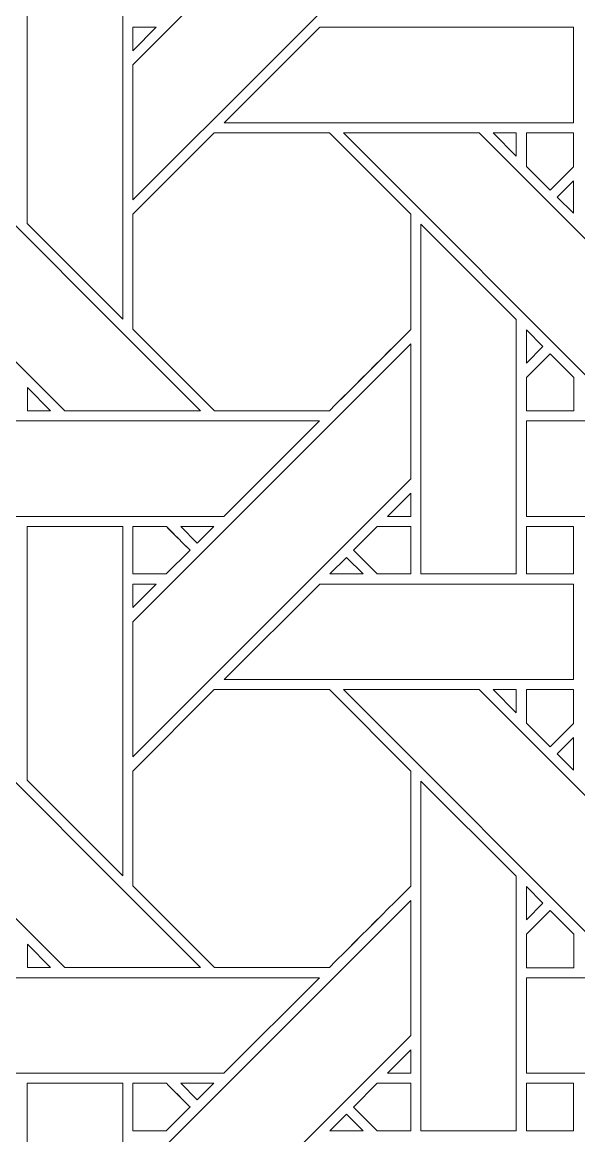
# Model space of a CAD drawing. Header units: inches. Extents: x 4.9 to 19.9, y 1.6 to 16.6.
# Drawn here: x 9.586 to 10.534, y 7.148 to 9.046 of the extents above; entities that cross this region are included whole.
import ezdxf

# ---------------------------------------------------------------- set-up
doc = ezdxf.new("R2010")
doc.units = ezdxf.units.IN
doc.header["$MEASUREMENT"] = 0
doc.layers.add('Design', color=7, linetype='Continuous', lineweight=0)

msp = doc.modelspace()

# ---------------------------------------------------------------- linework, layer by layer
at = {"layer": 'Design'}
for points, knots in [([(4.882854037814669, 16.59476386176223), (4.882854037814669, 16.59476386176223), (4.882854037814669, 1.594763861762152), (4.882854037814669, 1.594763861762152), (4.882854037814669, 1.594763861762152), (19.88285319010416, 1.594763861762152), (19.88285319010416, 1.594763861762152), (19.88285319010416, 1.594763861762152), (19.88285319010416, 16.59476386176223), (19.88285319010416, 16.59476386176223), (19.88285319010416, 16.59476386176223), (4.882854037814669, 16.59476386176223), (4.882854037814669, 16.59476386176223)], [0, 0, 0, 0, 1, 1, 1, 2, 2, 2, 3, 3, 3, 4, 4, 4, 4]), ([(5.683952837729848, 15.79366501657361), (5.683952837729848, 15.79366501657361), (5.683952837729848, 2.395862706950664), (5.683952837729848, 2.395862706950664), (5.683952837729848, 2.395862706950664), (19.08175439018904, 2.395862706950664), (19.08175439018904, 2.395862706950664), (19.08175439018904, 2.395862706950664), (19.08175439018904, 15.79366501657361), (19.08175439018904, 15.79366501657361), (19.08175439018904, 15.79366501657361), (5.683952837729848, 15.79366501657361), (5.683952837729848, 15.79366501657361)], [0, 0, 0, 0, 1, 1, 1, 2, 2, 2, 3, 3, 3, 4, 4, 4, 4]), ([(9.774209764268663, 8.973080952962238), (9.774209764268663, 8.973080952962238), (10.24787987603081, 9.446683247884113), (10.24787987603081, 9.446683247884113), (10.24787987603081, 9.446683247884113), (10.24787987603081, 9.21664089626736), (10.24787987603081, 9.21664089626736), (10.24787987603081, 9.21664089626736), (9.774209764268663, 8.742984347873264), (9.774209764268663, 8.742984347873264), (9.774209764268663, 8.742984347873264), (9.774209764268663, 8.973080952962238), (9.774209764268663, 8.973080952962238)], [0, 0, 0, 0, 1, 1, 1, 2, 2, 2, 3, 3, 3, 4, 4, 4, 4]), ([(9.757071601019964, 9.13519541422526), (9.757071601019964, 9.13519541422526), (9.757071601019964, 8.540072123209635), (9.757071601019964, 8.540072123209635), (9.757071601019964, 8.540072123209635), (9.594153510199652, 8.7030029296875), (9.594153510199652, 8.7030029296875), (9.594153510199652, 8.7030029296875), (9.594153510199652, 9.13519541422526), (9.594153510199652, 9.13519541422526), (9.594153510199652, 9.13519541422526), (9.757071601019964, 9.13519541422526), (9.757071601019964, 9.13519541422526)], [0, 0, 0, 0, 1, 1, 1, 2, 2, 2, 3, 3, 3, 4, 4, 4, 4]), ([(9.81404791937934, 9.037278917100695), (9.81404791937934, 9.037278917100695), (9.774209764268663, 8.997447543674044), (9.774209764268663, 8.997447543674044), (9.774209764268663, 8.997447543674044), (9.774209764268663, 9.037278917100695), (9.774209764268663, 9.037278917100695), (9.774209764268663, 9.037278917100695), (9.81404791937934, 9.037278917100695), (9.81404791937934, 9.037278917100695)], [0, 0, 0, 0, 1, 1, 1, 2, 2, 2, 3, 3, 3, 3]), ([(10.09290568033854, 9.037278917100695), (10.09290568033854, 9.037278917100695), (10.52533552381727, 9.037278917100695), (10.52533552381727, 9.037278917100695), (10.52533552381727, 9.037278917100695), (10.52533552381727, 8.874456617567274), (10.52533552381727, 8.874456617567274), (10.52533552381727, 8.874456617567274), (9.930055406358507, 8.874456617567274), (9.930055406358507, 8.874456617567274), (9.930055406358507, 8.874456617567274), (10.09290568033854, 9.037278917100695), (10.09290568033854, 9.037278917100695)], [0, 0, 0, 0, 1, 1, 1, 2, 2, 2, 3, 3, 3, 4, 4, 4, 4]), ([(9.415581597222221, 8.857331169976128), (9.415581597222221, 8.857331169976128), (9.889224582248263, 8.383688184950087), (9.889224582248263, 8.383688184950087), (9.889224582248263, 8.383688184950087), (9.658181084526907, 8.383688184950087), (9.658181084526907, 8.383688184950087), (9.658181084526907, 8.383688184950087), (9.18463389078776, 8.857331169976128), (9.18463389078776, 8.857331169976128), (9.18463389078776, 8.857331169976128), (9.415581597222221, 8.857331169976128), (9.415581597222221, 8.857331169976128)], [0, 0, 0, 0, 1, 1, 1, 2, 2, 2, 3, 3, 3, 4, 4, 4, 4]), ([(9.9128909640842, 8.857318454318577), (9.9128909640842, 8.857318454318577), (10.10909864637587, 8.857318454318577), (10.10909864637587, 8.857318454318577), (10.10909864637587, 8.857318454318577), (10.24784681532118, 8.71860165066189), (10.24784681532118, 8.71860165066189), (10.24784681532118, 8.71860165066189), (10.24784681532118, 8.52238040500217), (10.24784681532118, 8.52238040500217), (10.23004828559027, 8.504445393880207), (10.11812761094835, 8.392704433865015), (10.10914272732205, 8.383693271213108), (10.10914272732205, 8.383693271213108), (9.913428412543402, 8.383693271213108), (9.913428412543402, 8.383693271213108), (9.913428412543402, 8.383693271213108), (9.774183485243055, 8.52293480767144), (9.774183485243055, 8.52293480767144), (9.774183485243055, 8.52293480767144), (9.774183485243055, 8.718594868977863), (9.774183485243055, 8.718594868977863), (9.774183485243055, 8.718594868977863), (9.9128909640842, 8.857318454318577), (9.9128909640842, 8.857318454318577)], [0, 0, 0, 0, 1, 1, 1, 2, 2, 2, 3, 3, 3, 4, 4, 4, 5, 5, 5, 6, 6, 6, 7, 7, 7, 8, 8, 8, 8]), ([(9.774183485243055, 8.718594868977863), (9.774183485243055, 8.718594868977863), (9.9128909640842, 8.857318454318577), (9.9128909640842, 8.857318454318577), (9.9128909640842, 8.857318454318577), (10.10909864637587, 8.857318454318577), (10.10909864637587, 8.857318454318577), (10.10909864637587, 8.857318454318577), (10.24784681532118, 8.71860165066189), (10.24784681532118, 8.71860165066189), (10.24784681532118, 8.71860165066189), (10.24784681532118, 8.52238040500217), (10.24784681532118, 8.52238040500217), (10.23023902045355, 8.504642910427515), (10.11827002631293, 8.392854478624132), (10.10914272732205, 8.383693271213108), (10.10914272732205, 8.383693271213108), (9.913428412543402, 8.383693271213108), (9.913428412543402, 8.383693271213108), (9.913428412543402, 8.383693271213108), (9.774183485243055, 8.52293480767144), (9.774183485243055, 8.52293480767144), (9.774183485243055, 8.52293480767144), (9.774183485243055, 8.718594868977863), (9.774183485243055, 8.718594868977863)], [0, 0, 0, 0, 1, 1, 1, 2, 2, 2, 3, 3, 3, 4, 4, 4, 5, 5, 5, 6, 6, 6, 7, 7, 7, 8, 8, 8, 8]), ([(10.36430358886718, 8.857331169976128), (10.36430358886718, 8.857331169976128), (10.83794657389323, 8.383688184950087), (10.83794657389323, 8.383688184950087), (10.83794657389323, 8.383688184950087), (10.6069107055664, 8.383688184950087), (10.6069107055664, 8.383688184950087), (10.6069107055664, 8.383688184950087), (10.13336266411675, 8.857331169976128), (10.13336266411675, 8.857331169976128), (10.13336266411675, 8.857331169976128), (10.36430358886718, 8.857331169976128), (10.36430358886718, 8.857331169976128)], [0, 0, 0, 0, 1, 1, 1, 2, 2, 2, 3, 3, 3, 4, 4, 4, 4]), ([(10.42786831325955, 8.857331169976128), (10.42786831325955, 8.857331169976128), (10.42786831325955, 8.817500644259983), (10.42786831325955, 8.817500644259983), (10.42786831325955, 8.817500644259983), (10.38842519124349, 8.857331169976128), (10.38842519124349, 8.857331169976128), (10.38842519124349, 8.857331169976128), (10.42786831325955, 8.857331169976128), (10.42786831325955, 8.857331169976128)], [0, 0, 0, 0, 1, 1, 1, 2, 2, 2, 3, 3, 3, 3]), ([(10.52530924479166, 8.857332865397135), (10.52530924479166, 8.857332865397135), (10.52530924479166, 8.799736870659721), (10.52530924479166, 8.799736870659721), (10.52530924479166, 8.799736870659721), (10.48537953694661, 8.759786817762587), (10.48537953694661, 8.759786817762587), (10.48537953694661, 8.759786817762587), (10.44504886203342, 8.800128512912327), (10.44504886203342, 8.800128512912327), (10.44504886203342, 8.800128512912327), (10.44504886203342, 8.857332865397135), (10.44504886203342, 8.857332865397135), (10.44504886203342, 8.857332865397135), (10.52530924479166, 8.857332865397135), (10.52530924479166, 8.857332865397135)], [0, 0, 0, 0, 1, 1, 1, 2, 2, 2, 3, 3, 3, 4, 4, 4, 5, 5, 5, 5]), ([(10.48537953694661, 8.759786817762587), (10.48537953694661, 8.759786817762587), (10.44504886203342, 8.800128512912327), (10.44504886203342, 8.800128512912327), (10.44504886203342, 8.800128512912327), (10.44504886203342, 8.857332865397135), (10.44504886203342, 8.857332865397135), (10.44504886203342, 8.857332865397135), (10.52530924479166, 8.857332865397135), (10.52530924479166, 8.857332865397135), (10.52530924479166, 8.857332865397135), (10.52530924479166, 8.799736870659721), (10.52530924479166, 8.799736870659721), (10.52530924479166, 8.799736870659721), (10.48537953694661, 8.759786817762587), (10.48537953694661, 8.759786817762587)], [0, 0, 0, 0, 1, 1, 1, 2, 2, 2, 3, 3, 3, 4, 4, 4, 5, 5, 5, 5]), ([(10.52533552381727, 8.775491502549913), (10.52533552381727, 8.775491502549913), (10.52533552381727, 8.720332675509983), (10.52533552381727, 8.720332675509983), (10.52533552381727, 8.720332675509983), (10.49756537543403, 8.747721354166666), (10.49756537543403, 8.747721354166666), (10.49756537543403, 8.747721354166666), (10.52533552381727, 8.775491502549913), (10.52533552381727, 8.775491502549913)], [0, 0, 0, 0, 1, 1, 1, 2, 2, 2, 3, 3, 3, 3]), ([(10.4277835422092, 8.539364284939236), (10.4277835422092, 8.539364284939236), (10.4277835422092, 8.105688307020399), (10.4277835422092, 8.105688307020399), (10.4277835422092, 8.105688307020399), (10.26501888699002, 8.105688307020399), (10.26501888699002, 8.105688307020399), (10.26501888699002, 8.105688307020399), (10.26501888699002, 8.701519436306423), (10.26501888699002, 8.701519436306423), (10.26501888699002, 8.701519436306423), (10.4277835422092, 8.539364284939236), (10.4277835422092, 8.539364284939236)], [0, 0, 0, 0, 1, 1, 1, 2, 2, 2, 3, 3, 3, 4, 4, 4, 4]), ([(10.44508870442708, 8.465120103624132), (10.44508870442708, 8.465120103624132), (10.44508870442708, 8.52188534206814), (10.44508870442708, 8.52188534206814), (10.44508870442708, 8.52188534206814), (10.47328016493055, 8.49329884847005), (10.47328016493055, 8.49329884847005), (10.47328016493055, 8.49329884847005), (10.44508870442708, 8.465120103624132), (10.44508870442708, 8.465120103624132)], [0, 0, 0, 0, 1, 1, 1, 2, 2, 2, 3, 3, 3, 3]), ([(9.774209764268663, 8.0243657430013), (9.774209764268663, 8.0243657430013), (10.24787987603081, 8.497953626844618), (10.24787987603081, 8.497953626844618), (10.24787987603081, 8.497953626844618), (10.24787987603081, 8.267911275227863), (10.24787987603081, 8.267911275227863), (10.24787987603081, 8.267911275227863), (9.774209764268663, 7.794254726833766), (9.774209764268663, 7.794254726833766), (9.774209764268663, 7.794254726833766), (9.774209764268663, 8.0243657430013), (9.774209764268663, 8.0243657430013)], [0, 0, 0, 0, 1, 1, 1, 2, 2, 2, 3, 3, 3, 4, 4, 4, 4]), ([(10.44506242540147, 8.383448282877604), (10.44506242540147, 8.383448282877604), (10.44506242540147, 8.440734015570746), (10.44506242540147, 8.440734015570746), (10.44506242540147, 8.440734015570746), (10.48539310031467, 8.481072319878471), (10.48539310031467, 8.481072319878471), (10.48539310031467, 8.481072319878471), (10.52572123209635, 8.440744188096788), (10.52572123209635, 8.440744188096788), (10.52572123209635, 8.440744188096788), (10.52572123209635, 8.383448282877604), (10.52572123209635, 8.383448282877604), (10.52572123209635, 8.383448282877604), (10.44506242540147, 8.383448282877604), (10.44506242540147, 8.383448282877604)], [0, 0, 0, 0, 1, 1, 1, 2, 2, 2, 3, 3, 3, 4, 4, 4, 5, 5, 5, 5]), ([(10.48539310031467, 8.481072319878471), (10.48539310031467, 8.481072319878471), (10.52572123209635, 8.440744188096788), (10.52572123209635, 8.440744188096788), (10.52572123209635, 8.440744188096788), (10.52572123209635, 8.383448282877604), (10.52572123209635, 8.383448282877604), (10.52572123209635, 8.383448282877604), (10.44506242540147, 8.383448282877604), (10.44506242540147, 8.383448282877604), (10.44506242540147, 8.383448282877604), (10.44506242540147, 8.440734015570746), (10.44506242540147, 8.440734015570746), (10.44506242540147, 8.440734015570746), (10.48539310031467, 8.481072319878471), (10.48539310031467, 8.481072319878471)], [0, 0, 0, 0, 1, 1, 1, 2, 2, 2, 3, 3, 3, 4, 4, 4, 5, 5, 5, 5]), ([(9.594269646538628, 8.383674621582031), (9.594269646538628, 8.383674621582031), (9.594269646538628, 8.423465304904514), (9.594269646538628, 8.423465304904514), (9.594269646538628, 8.423465304904514), (9.6339848836263, 8.383674621582031), (9.6339848836263, 8.383674621582031), (9.6339848836263, 8.383674621582031), (9.594269646538628, 8.383674621582031), (9.594269646538628, 8.383674621582031)], [0, 0, 0, 0, 1, 1, 1, 2, 2, 2, 3, 3, 3, 3]), ([(9.496365865071613, 8.203741285536024), (9.496365865071613, 8.203741285536024), (9.496365865071613, 8.366427103678385), (9.496365865071613, 8.366427103678385), (9.496365865071613, 8.366427103678385), (10.09206814236111, 8.366427103678385), (10.09206814236111, 8.366427103678385), (10.09206814236111, 8.366427103678385), (9.92933400472005, 8.203741285536024), (9.92933400472005, 8.203741285536024), (9.92933400472005, 8.203741285536024), (9.496365865071613, 8.203741285536024), (9.496365865071613, 8.203741285536024)], [0, 0, 0, 0, 1, 1, 1, 2, 2, 2, 3, 3, 3, 4, 4, 4, 4]), ([(10.44509548611111, 8.203741285536024), (10.44509548611111, 8.203741285536024), (10.44509548611111, 8.366427103678385), (10.44509548611111, 8.366427103678385), (10.44509548611111, 8.366427103678385), (11.0407977634006, 8.366427103678385), (11.0407977634006, 8.366427103678385), (11.0407977634006, 8.366427103678385), (10.87806362575955, 8.203741285536024), (10.87806362575955, 8.203741285536024), (10.87806362575955, 8.203741285536024), (10.44509548611111, 8.203741285536024), (10.44509548611111, 8.203741285536024)], [0, 0, 0, 0, 1, 1, 1, 2, 2, 2, 3, 3, 3, 4, 4, 4, 4]), ([(10.20811716715495, 8.20375484890408), (10.20811716715495, 8.20375484890408), (10.24788665771484, 8.243531121148003), (10.24788665771484, 8.243531121148003), (10.24788665771484, 8.243531121148003), (10.24788665771484, 8.20375484890408), (10.24788665771484, 8.20375484890408), (10.24788665771484, 8.20375484890408), (10.20811716715495, 8.20375484890408), (10.20811716715495, 8.20375484890408)], [0, 0, 0, 0, 1, 1, 1, 2, 2, 2, 3, 3, 3, 3]), ([(9.757071601019964, 8.186466640896265), (9.757071601019964, 8.186466640896265), (9.757071601019964, 7.591356913248697), (9.757071601019964, 7.591356913248697), (9.757071601019964, 7.591356913248697), (9.594153510199652, 7.75426059299045), (9.594153510199652, 7.75426059299045), (9.594153510199652, 7.75426059299045), (9.594153510199652, 8.186466640896265), (9.594153510199652, 8.186466640896265), (9.594153510199652, 8.186466640896265), (9.757071601019964, 8.186466640896265), (9.757071601019964, 8.186466640896265)], [0, 0, 0, 0, 1, 1, 1, 2, 2, 2, 3, 3, 3, 4, 4, 4, 4]), ([(9.831252204047308, 8.186459859212238), (9.836391025119356, 8.1813481648763), (9.867165459526907, 8.150536431206596), (9.871589660644531, 8.146112230088974), (9.871589660644531, 8.146112230088974), (9.831163194444445, 8.10568576388889), (9.831163194444445, 8.10568576388889), (9.831163194444445, 8.10568576388889), (9.774183485243055, 8.10568576388889), (9.774183485243055, 8.10568576388889), (9.774183485243055, 8.10568576388889), (9.774183485243055, 8.186459859212238), (9.774183485243055, 8.186459859212238), (9.774183485243055, 8.186459859212238), (9.831252204047308, 8.186459859212238), (9.831252204047308, 8.186459859212238)], [0, 0, 0, 0, 1, 1, 1, 2, 2, 2, 3, 3, 3, 4, 4, 4, 5, 5, 5, 5]), ([(9.857227749294704, 8.160520765516493), (9.857227749294704, 8.160520765516493), (9.871589660644531, 8.146112230088974), (9.871589660644531, 8.146112230088974), (9.871589660644531, 8.146112230088974), (9.831163194444445, 8.10568576388889), (9.831163194444445, 8.10568576388889), (9.831163194444445, 8.10568576388889), (9.774183485243055, 8.10568576388889), (9.774183485243055, 8.10568576388889), (9.774183485243055, 8.10568576388889), (9.774183485243055, 8.186459859212238), (9.774183485243055, 8.186459859212238), (9.774183485243055, 8.186459859212238), (9.831252204047308, 8.186459859212238), (9.831252204047308, 8.186459859212238), (9.836894565158419, 8.180851406521265), (9.847535027398003, 8.170226203070746), (9.857227749294704, 8.160520765516493)], [0, 0, 0, 0, 1, 1, 1, 2, 2, 2, 3, 3, 3, 4, 4, 4, 5, 5, 5, 6, 6, 6, 6]), ([(9.855641682942707, 8.186466640896265), (9.855641682942707, 8.186466640896265), (9.912100897894964, 8.186466640896265), (9.912100897894964, 8.186466640896265), (9.912100897894964, 8.186466640896265), (9.883819580078125, 8.158287896050346), (9.883819580078125, 8.158287896050346), (9.883819580078125, 8.158287896050346), (9.855641682942707, 8.186466640896265), (9.855641682942707, 8.186466640896265)], [0, 0, 0, 0, 1, 1, 1, 2, 2, 2, 3, 3, 3, 3]), ([(10.1907484266493, 8.105678134494358), (10.1907484266493, 8.105678134494358), (10.15038977728949, 8.14605712890625), (10.15038977728949, 8.14605712890625), (10.15038977728949, 8.14605712890625), (10.19081963433159, 8.186483595106337), (10.19081963433159, 8.186483595106337), (10.19081963433159, 8.186483595106337), (10.24786037868923, 8.186483595106337), (10.24786037868923, 8.186483595106337), (10.24786037868923, 8.186483595106337), (10.24786037868923, 8.105678134494358), (10.24786037868923, 8.105678134494358), (10.24786037868923, 8.105678134494358), (10.1907484266493, 8.105678134494358), (10.1907484266493, 8.105678134494358)], [0, 0, 0, 0, 1, 1, 1, 2, 2, 2, 3, 3, 3, 4, 4, 4, 5, 5, 5, 5]), ([(10.15038977728949, 8.14605712890625), (10.15038977728949, 8.14605712890625), (10.19081963433159, 8.186483595106337), (10.19081963433159, 8.186483595106337), (10.19081963433159, 8.186483595106337), (10.24786037868923, 8.186483595106337), (10.24786037868923, 8.186483595106337), (10.24786037868923, 8.186483595106337), (10.24786037868923, 8.105678134494358), (10.24786037868923, 8.105678134494358), (10.24786037868923, 8.105678134494358), (10.1907484266493, 8.105678134494358), (10.1907484266493, 8.105678134494358), (10.1907484266493, 8.105678134494358), (10.15038977728949, 8.14605712890625), (10.15038977728949, 8.14605712890625)], [0, 0, 0, 0, 1, 1, 1, 2, 2, 2, 3, 3, 3, 4, 4, 4, 5, 5, 5, 5]), ([(10.44506581624349, 8.105678134494358), (10.44506581624349, 8.105678134494358), (10.44506581624349, 8.186459859212238), (10.44506581624349, 8.186459859212238), (10.44506581624349, 8.186459859212238), (10.52530924479166, 8.186459859212238), (10.52530924479166, 8.186459859212238), (10.52530924479166, 8.186459859212238), (10.52530924479166, 8.105678134494358), (10.52530924479166, 8.105678134494358), (10.52530924479166, 8.105678134494358), (10.44506581624349, 8.105678134494358), (10.44506581624349, 8.105678134494358)], [0, 0, 0, 0, 1, 1, 1, 2, 2, 2, 3, 3, 3, 4, 4, 4, 4]), ([(10.44506581624349, 8.186459859212238), (10.44506581624349, 8.186459859212238), (10.52530924479166, 8.186459859212238), (10.52530924479166, 8.186459859212238), (10.52530924479166, 8.186459859212238), (10.52530924479166, 8.105678134494358), (10.52530924479166, 8.105678134494358), (10.52530924479166, 8.105678134494358), (10.44506581624349, 8.105678134494358), (10.44506581624349, 8.105678134494358), (10.44506581624349, 8.105678134494358), (10.44506581624349, 8.186459859212238), (10.44506581624349, 8.186459859212238)], [0, 0, 0, 0, 1, 1, 1, 2, 2, 2, 3, 3, 3, 4, 4, 4, 4]), ([(10.16655053032769, 8.105688307020399), (10.16655053032769, 8.105688307020399), (10.11004384358724, 8.105688307020399), (10.11004384358724, 8.105688307020399), (10.11004384358724, 8.105688307020399), (10.13830396864149, 8.133948432074652), (10.13830396864149, 8.133948432074652), (10.13830396864149, 8.133948432074652), (10.16655053032769, 8.105688307020399), (10.16655053032769, 8.105688307020399)], [0, 0, 0, 0, 1, 1, 1, 2, 2, 2, 3, 3, 3, 3]), ([(9.814054701063368, 8.088549296061197), (9.814054701063368, 8.088549296061197), (9.774209764268663, 8.04871877034505), (9.774209764268663, 8.04871877034505), (9.774209764268663, 8.04871877034505), (9.774209764268663, 8.088549296061197), (9.774209764268663, 8.088549296061197), (9.774209764268663, 8.088549296061197), (9.814054701063368, 8.088549296061197), (9.814054701063368, 8.088549296061197)], [0, 0, 0, 0, 1, 1, 1, 2, 2, 2, 3, 3, 3, 3]), ([(10.09290568033854, 8.088549296061197), (10.09290568033854, 8.088549296061197), (10.52533552381727, 8.088549296061197), (10.52533552381727, 8.088549296061197), (10.52533552381727, 8.088549296061197), (10.52533552381727, 7.925726996527777), (10.52533552381727, 7.925726996527777), (10.52533552381727, 7.925726996527777), (9.930055406358507, 7.925726996527777), (9.930055406358507, 7.925726996527777), (9.930055406358507, 7.925726996527777), (10.09290568033854, 8.088549296061197), (10.09290568033854, 8.088549296061197)], [0, 0, 0, 0, 1, 1, 1, 2, 2, 2, 3, 3, 3, 4, 4, 4, 4]), ([(9.415581597222221, 7.908602396647134), (9.415581597222221, 7.908602396647134), (9.889224582248263, 7.434959411621093), (9.889224582248263, 7.434959411621093), (9.889224582248263, 7.434959411621093), (9.658181084526907, 7.434959411621093), (9.658181084526907, 7.434959411621093), (9.658181084526907, 7.434959411621093), (9.18463389078776, 7.908602396647134), (9.18463389078776, 7.908602396647134), (9.18463389078776, 7.908602396647134), (9.415581597222221, 7.908602396647134), (9.415581597222221, 7.908602396647134)], [0, 0, 0, 0, 1, 1, 1, 2, 2, 2, 3, 3, 3, 4, 4, 4, 4]), ([(9.9128909640842, 7.908582899305555), (9.9128909640842, 7.908582899305555), (10.10909864637587, 7.908582899305555), (10.10909864637587, 7.908582899305555), (10.10909864637587, 7.908582899305555), (10.24784681532118, 7.769865247938367), (10.24784681532118, 7.769865247938367), (10.24784681532118, 7.769865247938367), (10.24784681532118, 7.573650783962673), (10.24784681532118, 7.573650783962673), (10.23004828559027, 7.555715772840711), (10.11812422010633, 7.443968878851996), (10.10913933648003, 7.434956868489583), (10.10913933648003, 7.434956868489583), (9.91343519422743, 7.434956868489583), (9.91343519422743, 7.434956868489583), (9.91343519422743, 7.434956868489583), (9.774183485243055, 7.574198404947916), (9.774183485243055, 7.574198404947916), (9.774183485243055, 7.574198404947916), (9.774183485243055, 7.769865247938367), (9.774183485243055, 7.769865247938367), (9.774183485243055, 7.769865247938367), (9.9128909640842, 7.908582899305555), (9.9128909640842, 7.908582899305555)], [0, 0, 0, 0, 1, 1, 1, 2, 2, 2, 3, 3, 3, 4, 4, 4, 5, 5, 5, 6, 6, 6, 7, 7, 7, 8, 8, 8, 8]), ([(9.774183485243055, 7.769865247938367), (9.774183485243055, 7.769865247938367), (9.9128909640842, 7.908582899305555), (9.9128909640842, 7.908582899305555), (9.9128909640842, 7.908582899305555), (10.10909864637587, 7.908582899305555), (10.10909864637587, 7.908582899305555), (10.10909864637587, 7.908582899305555), (10.24784681532118, 7.769865247938367), (10.24784681532118, 7.769865247938367), (10.24784681532118, 7.769865247938367), (10.24784681532118, 7.573650783962673), (10.24784681532118, 7.573650783962673), (10.23012966579861, 7.555790371365016), (10.11819881863064, 7.444036695692274), (10.10913933648003, 7.434956868489583), (10.10913933648003, 7.434956868489583), (9.91343519422743, 7.434956868489583), (9.91343519422743, 7.434956868489583), (9.91343519422743, 7.434956868489583), (9.774183485243055, 7.574198404947916), (9.774183485243055, 7.574198404947916), (9.774183485243055, 7.574198404947916), (9.774183485243055, 7.769865247938367), (9.774183485243055, 7.769865247938367)], [0, 0, 0, 0, 1, 1, 1, 2, 2, 2, 3, 3, 3, 4, 4, 4, 5, 5, 5, 6, 6, 6, 7, 7, 7, 8, 8, 8, 8]), ([(10.13336266411675, 7.908602396647134), (10.13336266411675, 7.908602396647134), (10.36430358886718, 7.908602396647134), (10.36430358886718, 7.908602396647134), (10.36430358886718, 7.908602396647134), (10.83795335557725, 7.434959411621093), (10.83795335557725, 7.434959411621093), (10.83795335557725, 7.434959411621093), (10.6069107055664, 7.434959411621093), (10.6069107055664, 7.434959411621093), (10.6069107055664, 7.434959411621093), (10.13336266411675, 7.908602396647134), (10.13336266411675, 7.908602396647134)], [0, 0, 0, 0, 1, 1, 1, 2, 2, 2, 3, 3, 3, 4, 4, 4, 4]), ([(10.42786831325955, 7.908602396647134), (10.42786831325955, 7.908602396647134), (10.42786831325955, 7.868771023220485), (10.42786831325955, 7.868771023220485), (10.42786831325955, 7.868771023220485), (10.38843197292751, 7.908602396647134), (10.38843197292751, 7.908602396647134), (10.38843197292751, 7.908602396647134), (10.42786831325955, 7.908602396647134), (10.42786831325955, 7.908602396647134)], [0, 0, 0, 0, 1, 1, 1, 2, 2, 2, 3, 3, 3, 3]), ([(10.52530924479166, 7.90859646267361), (10.52530924479166, 7.90859646267361), (10.52530924479166, 7.851000467936197), (10.52530924479166, 7.851000467936197), (10.52530924479166, 7.851000467936197), (10.48537953694661, 7.811050415039062), (10.48537953694661, 7.811050415039062), (10.48537953694661, 7.811050415039062), (10.44504886203342, 7.851392110188801), (10.44504886203342, 7.851392110188801), (10.44504886203342, 7.851392110188801), (10.44504886203342, 7.90859646267361), (10.44504886203342, 7.90859646267361), (10.44504886203342, 7.90859646267361), (10.52530924479166, 7.90859646267361), (10.52530924479166, 7.90859646267361)], [0, 0, 0, 0, 1, 1, 1, 2, 2, 2, 3, 3, 3, 4, 4, 4, 5, 5, 5, 5]), ([(10.48537953694661, 7.811050415039062), (10.48537953694661, 7.811050415039062), (10.44504886203342, 7.851392110188801), (10.44504886203342, 7.851392110188801), (10.44504886203342, 7.851392110188801), (10.44504886203342, 7.90859646267361), (10.44504886203342, 7.90859646267361), (10.44504886203342, 7.90859646267361), (10.52530924479166, 7.90859646267361), (10.52530924479166, 7.90859646267361), (10.52530924479166, 7.90859646267361), (10.52530924479166, 7.851000467936197), (10.52530924479166, 7.851000467936197), (10.52530924479166, 7.851000467936197), (10.48537953694661, 7.811050415039062), (10.48537953694661, 7.811050415039062)], [0, 0, 0, 0, 1, 1, 1, 2, 2, 2, 3, 3, 3, 4, 4, 4, 5, 5, 5, 5]), ([(10.52533552381727, 7.826761881510416), (10.52533552381727, 7.826761881510416), (10.52533552381727, 7.771603054470485), (10.52533552381727, 7.771603054470485), (10.52533552381727, 7.771603054470485), (10.49756537543403, 7.798992580837673), (10.49756537543403, 7.798992580837673), (10.49756537543403, 7.798992580837673), (10.52533552381727, 7.826761881510416), (10.52533552381727, 7.826761881510416)], [0, 0, 0, 0, 1, 1, 1, 2, 2, 2, 3, 3, 3, 3]), ([(10.4277835422092, 7.590634663899739), (10.4277835422092, 7.590634663899739), (10.4277835422092, 7.156958685980902), (10.4277835422092, 7.156958685980902), (10.4277835422092, 7.156958685980902), (10.26501888699002, 7.156958685980902), (10.26501888699002, 7.156958685980902), (10.26501888699002, 7.156958685980902), (10.26501888699002, 7.75279066297743), (10.26501888699002, 7.75279066297743), (10.26501888699002, 7.75279066297743), (10.4277835422092, 7.590634663899739), (10.4277835422092, 7.590634663899739)], [0, 0, 0, 0, 1, 1, 1, 2, 2, 2, 3, 3, 3, 4, 4, 4, 4]), ([(10.44508870442708, 7.516391330295138), (10.44508870442708, 7.516391330295138), (10.44508870442708, 7.573156568739149), (10.44508870442708, 7.573156568739149), (10.44508870442708, 7.573156568739149), (10.47328016493055, 7.544569227430555), (10.47328016493055, 7.544569227430555), (10.47328016493055, 7.544569227430555), (10.44508870442708, 7.516391330295138), (10.44508870442708, 7.516391330295138)], [0, 0, 0, 0, 1, 1, 1, 2, 2, 2, 3, 3, 3, 3]), ([(9.774209764268663, 7.075636121961805), (9.774209764268663, 7.075636121961805), (10.24787987603081, 7.549224853515625), (10.24787987603081, 7.549224853515625), (10.24787987603081, 7.549224853515625), (10.24787987603081, 7.319182501898871), (10.24787987603081, 7.319182501898871), (10.24787987603081, 7.319182501898871), (9.774209764268663, 6.845539516872829), (9.774209764268663, 6.845539516872829), (9.774209764268663, 6.845539516872829), (9.774209764268663, 7.075636121961805), (9.774209764268663, 7.075636121961805)], [0, 0, 0, 0, 1, 1, 1, 2, 2, 2, 3, 3, 3, 4, 4, 4, 4]), ([(10.44506242540147, 7.434718661838107), (10.44506242540147, 7.434718661838107), (10.44506242540147, 7.49200439453125), (10.44506242540147, 7.49200439453125), (10.44506242540147, 7.49200439453125), (10.48539310031467, 7.532335917154947), (10.48539310031467, 7.532335917154947), (10.48539310031467, 7.532335917154947), (10.52572123209635, 7.492007785373263), (10.52572123209635, 7.492007785373263), (10.52572123209635, 7.492007785373263), (10.52572123209635, 7.434718661838107), (10.52572123209635, 7.434718661838107), (10.52572123209635, 7.434718661838107), (10.44506242540147, 7.434718661838107), (10.44506242540147, 7.434718661838107)], [0, 0, 0, 0, 1, 1, 1, 2, 2, 2, 3, 3, 3, 4, 4, 4, 5, 5, 5, 5]), ([(10.44506242540147, 7.434718661838107), (10.44506242540147, 7.434718661838107), (10.44506242540147, 7.49200439453125), (10.44506242540147, 7.49200439453125), (10.44506242540147, 7.49200439453125), (10.48539310031467, 7.532335917154947), (10.48539310031467, 7.532335917154947), (10.48539310031467, 7.532335917154947), (10.52572123209635, 7.492007785373263), (10.52572123209635, 7.492007785373263), (10.52572123209635, 7.492007785373263), (10.52572123209635, 7.434718661838107), (10.52572123209635, 7.434718661838107), (10.52572123209635, 7.434718661838107), (10.44506242540147, 7.434718661838107), (10.44506242540147, 7.434718661838107)], [0, 0, 0, 0, 1, 1, 1, 2, 2, 2, 3, 3, 3, 4, 4, 4, 5, 5, 5, 5]), ([(9.594269646538628, 7.434945848253037), (9.594269646538628, 7.434945848253037), (9.594269646538628, 7.474735683865016), (9.594269646538628, 7.474735683865016), (9.594269646538628, 7.474735683865016), (9.6339848836263, 7.434945848253037), (9.6339848836263, 7.434945848253037), (9.6339848836263, 7.434945848253037), (9.594269646538628, 7.434945848253037), (9.594269646538628, 7.434945848253037)], [0, 0, 0, 0, 1, 1, 1, 2, 2, 2, 3, 3, 3, 3]), ([(9.496365865071613, 7.255011664496527), (9.496365865071613, 7.255011664496527), (9.496365865071613, 7.417698330349391), (9.496365865071613, 7.417698330349391), (9.496365865071613, 7.417698330349391), (10.09206814236111, 7.417698330349391), (10.09206814236111, 7.417698330349391), (10.09206814236111, 7.417698330349391), (9.92933400472005, 7.255011664496527), (9.92933400472005, 7.255011664496527), (9.92933400472005, 7.255011664496527), (9.496365865071613, 7.255011664496527), (9.496365865071613, 7.255011664496527)], [0, 0, 0, 0, 1, 1, 1, 2, 2, 2, 3, 3, 3, 4, 4, 4, 4]), ([(10.44509548611111, 7.255011664496527), (10.44509548611111, 7.255011664496527), (10.44509548611111, 7.417698330349391), (10.44509548611111, 7.417698330349391), (10.44509548611111, 7.417698330349391), (11.04079098171658, 7.417698330349391), (11.04079098171658, 7.417698330349391), (11.04079098171658, 7.417698330349391), (10.87805684407552, 7.255011664496527), (10.87805684407552, 7.255011664496527), (10.87805684407552, 7.255011664496527), (10.44509548611111, 7.255011664496527), (10.44509548611111, 7.255011664496527)], [0, 0, 0, 0, 1, 1, 1, 2, 2, 2, 3, 3, 3, 4, 4, 4, 4]), ([(10.20811716715495, 7.255025227864583), (10.20811716715495, 7.255025227864583), (10.24788665771484, 7.294802347819009), (10.24788665771484, 7.294802347819009), (10.24788665771484, 7.294802347819009), (10.24788665771484, 7.255025227864583), (10.24788665771484, 7.255025227864583), (10.24788665771484, 7.255025227864583), (10.20811716715495, 7.255025227864583), (10.20811716715495, 7.255025227864583)], [0, 0, 0, 0, 1, 1, 1, 2, 2, 2, 3, 3, 3, 3]), ([(9.757071601019964, 7.23773701985677), (9.757071601019964, 7.23773701985677), (9.757071601019964, 6.6426272922092), (9.757071601019964, 6.6426272922092), (9.757071601019964, 6.6426272922092), (9.594153510199652, 6.805545383029513), (9.594153510199652, 6.805545383029513), (9.594153510199652, 6.805545383029513), (9.594153510199652, 7.23773701985677), (9.594153510199652, 7.23773701985677), (9.594153510199652, 7.23773701985677), (9.757071601019964, 7.23773701985677), (9.757071601019964, 7.23773701985677)], [0, 0, 0, 0, 1, 1, 1, 2, 2, 2, 3, 3, 3, 4, 4, 4, 4]), ([(9.831252204047308, 7.237724304199218), (9.836391025119356, 7.232612609863281), (9.867165459526907, 7.201800028483072), (9.871589660644531, 7.19737582736545), (9.871589660644531, 7.19737582736545), (9.831163194444445, 7.156949361165364), (9.831163194444445, 7.156949361165364), (9.831163194444445, 7.156949361165364), (9.774183485243055, 7.156949361165364), (9.774183485243055, 7.156949361165364), (9.774183485243055, 7.156949361165364), (9.774183485243055, 7.237724304199218), (9.774183485243055, 7.237724304199218), (9.774183485243055, 7.237724304199218), (9.831252204047308, 7.237724304199218), (9.831252204047308, 7.237724304199218)], [0, 0, 0, 0, 1, 1, 1, 2, 2, 2, 3, 3, 3, 4, 4, 4, 5, 5, 5, 5]), ([(9.774183485243055, 7.237724304199218), (9.774183485243055, 7.237724304199218), (9.831252204047308, 7.237724304199218), (9.831252204047308, 7.237724304199218), (9.836744520399305, 7.232252332899305), (9.871589660644531, 7.19737582736545), (9.871589660644531, 7.19737582736545), (9.871589660644531, 7.19737582736545), (9.831163194444445, 7.156949361165364), (9.831163194444445, 7.156949361165364), (9.831163194444445, 7.156949361165364), (9.774183485243055, 7.156949361165364), (9.774183485243055, 7.156949361165364), (9.774183485243055, 7.156949361165364), (9.774183485243055, 7.237724304199218), (9.774183485243055, 7.237724304199218)], [0, 0, 0, 0, 1, 1, 1, 2, 2, 2, 3, 3, 3, 4, 4, 4, 5, 5, 5, 5]), ([(9.912100897894964, 7.23773701985677), (9.912100897894964, 7.23773701985677), (9.883819580078125, 7.209559122721353), (9.883819580078125, 7.209559122721353), (9.883819580078125, 7.209559122721353), (9.855641682942707, 7.23773701985677), (9.855641682942707, 7.23773701985677), (9.855641682942707, 7.23773701985677), (9.912100897894964, 7.23773701985677), (9.912100897894964, 7.23773701985677)], [0, 0, 0, 0, 1, 1, 1, 2, 2, 2, 3, 3, 3, 3]), ([(10.1907484266493, 7.156942579481336), (10.1907484266493, 7.156942579481336), (10.15038977728949, 7.197321573893228), (10.15038977728949, 7.197321573893228), (10.15038977728949, 7.197321573893228), (10.19081963433159, 7.237748040093315), (10.19081963433159, 7.237748040093315), (10.19081963433159, 7.237748040093315), (10.24786037868923, 7.237748040093315), (10.24786037868923, 7.237748040093315), (10.24786037868923, 7.237748040093315), (10.24786037868923, 7.156942579481336), (10.24786037868923, 7.156942579481336), (10.24786037868923, 7.156942579481336), (10.1907484266493, 7.156942579481336), (10.1907484266493, 7.156942579481336)], [0, 0, 0, 0, 1, 1, 1, 2, 2, 2, 3, 3, 3, 4, 4, 4, 5, 5, 5, 5]), ([(10.15038977728949, 7.197321573893228), (10.15038977728949, 7.197321573893228), (10.19081963433159, 7.237748040093315), (10.19081963433159, 7.237748040093315), (10.19081963433159, 7.237748040093315), (10.24786037868923, 7.237748040093315), (10.24786037868923, 7.237748040093315), (10.24786037868923, 7.237748040093315), (10.24786037868923, 7.156942579481336), (10.24786037868923, 7.156942579481336), (10.24786037868923, 7.156942579481336), (10.1907484266493, 7.156942579481336), (10.1907484266493, 7.156942579481336), (10.1907484266493, 7.156942579481336), (10.15038977728949, 7.197321573893228), (10.15038977728949, 7.197321573893228)], [0, 0, 0, 0, 1, 1, 1, 2, 2, 2, 3, 3, 3, 4, 4, 4, 5, 5, 5, 5]), ([(10.44506581624349, 7.156942579481336), (10.44506581624349, 7.156942579481336), (10.44506581624349, 7.237724304199218), (10.44506581624349, 7.237724304199218), (10.44506581624349, 7.237724304199218), (10.52530924479166, 7.237724304199218), (10.52530924479166, 7.237724304199218), (10.52530924479166, 7.237724304199218), (10.52530924479166, 7.156942579481336), (10.52530924479166, 7.156942579481336), (10.52530924479166, 7.156942579481336), (10.44506581624349, 7.156942579481336), (10.44506581624349, 7.156942579481336)], [0, 0, 0, 0, 1, 1, 1, 2, 2, 2, 3, 3, 3, 4, 4, 4, 4]), ([(10.44506581624349, 7.237724304199218), (10.44506581624349, 7.237724304199218), (10.52530924479166, 7.237724304199218), (10.52530924479166, 7.237724304199218), (10.52530924479166, 7.237724304199218), (10.52530924479166, 7.156942579481336), (10.52530924479166, 7.156942579481336), (10.52530924479166, 7.156942579481336), (10.44506581624349, 7.156942579481336), (10.44506581624349, 7.156942579481336), (10.44506581624349, 7.156942579481336), (10.44506581624349, 7.237724304199218), (10.44506581624349, 7.237724304199218)], [0, 0, 0, 0, 1, 1, 1, 2, 2, 2, 3, 3, 3, 4, 4, 4, 4]), ([(10.16655053032769, 7.156958685980902), (10.16655053032769, 7.156958685980902), (10.11004384358724, 7.156958685980902), (10.11004384358724, 7.156958685980902), (10.11004384358724, 7.156958685980902), (10.13830396864149, 7.185218811035156), (10.13830396864149, 7.185218811035156), (10.13830396864149, 7.185218811035156), (10.16655053032769, 7.156958685980902), (10.16655053032769, 7.156958685980902)], [0, 0, 0, 0, 1, 1, 1, 2, 2, 2, 3, 3, 3, 3])]:
    msp.add_open_spline(points, degree=3, knots=knots, dxfattribs=at)

doc.saveas('drawing.dxf')
